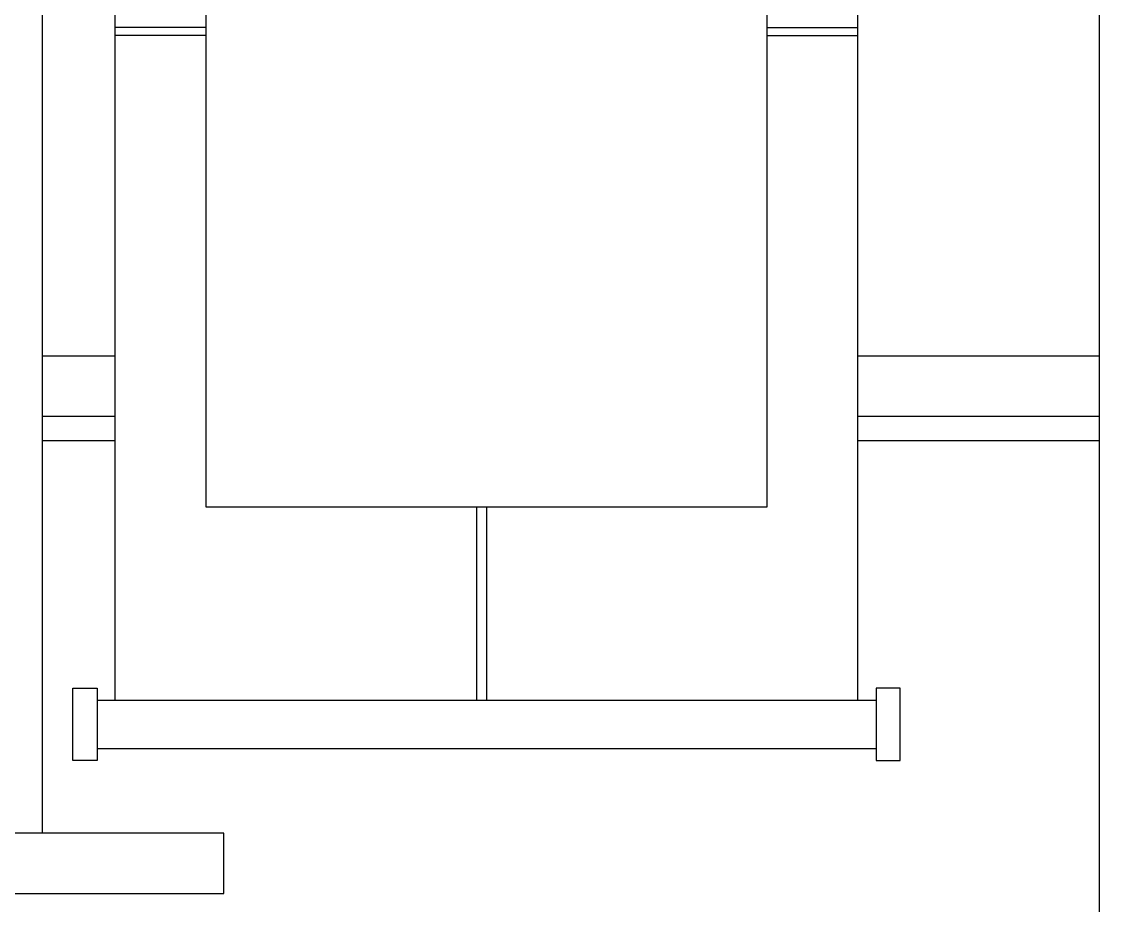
# Model space of a CAD drawing. Extents: x -66030 to 95157, y -13132 to 45879.
# Drawn here: x 82104 to 83182, y -6921 to -6037 of the extents above; entities that cross this region are included whole.
import ezdxf

# ---------------------------------------------------------------- set-up
doc = ezdxf.new("R2010")
doc.units = 0
doc.header["$LTSCALE"] = 100
doc.header["$MEASUREMENT"] = 0
doc.layers.add('立面框架', color=3, linetype='CONTINUOUS')

msp = doc.modelspace()

# ---------------------------------------------------------------- linework, layer by layer
at = {"layer": '立面框架'}
for p, q in [((82124.7, -6848.6), (82124.7, -4522.6)), ((82197.2, -6715.7), (82197.2, -4764.3)), ((82940.3, -6715.7), (82940.3, -4764.3)), ((82287.9, -6042.9), (82197.2, -6042.9)), ((82849.7, -6042.9), (82940.3, -6042.9)), ((82287.9, -6050.9), (82197.2, -6050.9)), ((82849.7, -6050.9), (82940.3, -6050.9)), ((82124.7, -6371.3), (82197.2, -6371.3)), ((82940.3, -6371.3), (83182, -6371.3)), ((82124.7, -6431.7), (82197.2, -6431.7)), ((82940.3, -6431.7), (83182, -6431.7)), ((82124.7, -6455.9), (82197.2, -6455.9)), ((82940.3, -6455.9), (83182, -6455.9)), ((82558.8, -6522.4), (82558.8, -6715.7)), ((82568.8, -6522.4), (82568.8, -6715.7)), ((82155, -6776.1), (82155, -6703.6)), ((82155, -6703.6), (82179.1, -6703.6)), ((82179.1, -6703.6), (82179.1, -6776.1)), ((82958.5, -6703.6), (82958.5, -6776.1)), ((82982.6, -6703.6), (82958.5, -6703.6)), ((82982.6, -6776.1), (82982.6, -6703.6)), ((82179.1, -6715.7), (82958.5, -6715.7)), ((82179.1, -6764), (82958.5, -6764)), ((82179.1, -6776.1), (82155, -6776.1)), ((82958.5, -6776.1), (82982.6, -6776.1)), ((82306, -6848.6), (80578.1, -6848.6)), ((82306, -6909), (82306, -6848.6)), ((80578.1, -6909), (82306, -6909))]:
    msp.add_line(p, q, dxfattribs=at)
msp.add_lwpolyline([(77442.6, -8365), (83182, -8365), (83182, -4377.6), (82306, -4377.6), (82306, -4293.1), (82336.2, -4293.1), (82336.2, -4220.6), (78288.4, -4220.6), (78288.4, -4293.1), (78318.6, -4293.1), (78318.6, -4377.6), (77442.6, -4377.6), (77442.6, -8365)], dxfattribs=at)
msp.add_lwpolyline([(82287.9, -5066.4), (82287.9, -6522.4), (82849.7, -6522.4), (82849.7, -5066.4)], close=True, dxfattribs=at)

doc.saveas('drawing.dxf')
